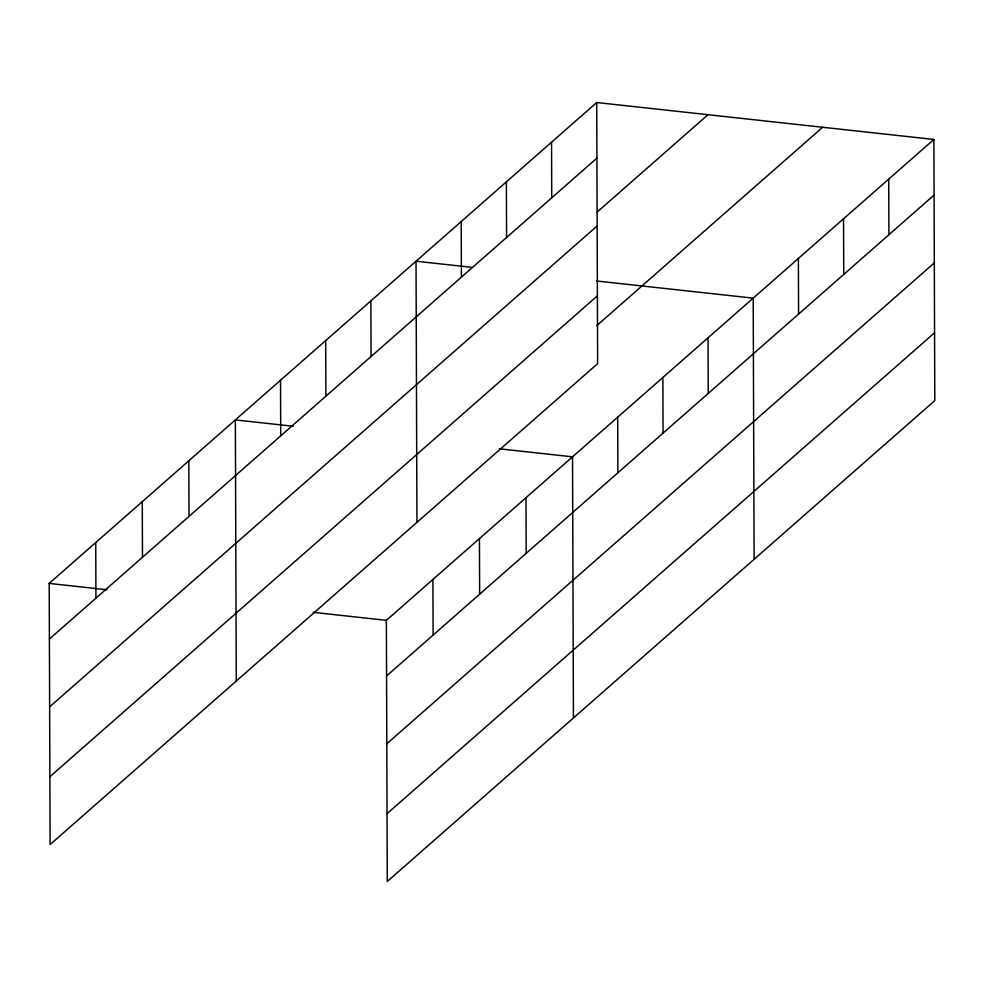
<?xml version="1.0" encoding="UTF-8"?>
<svg xmlns="http://www.w3.org/2000/svg" width="984" height="984" viewBox="0 0 984 984"><rect width="100%" height="100%" fill="white"/><g stroke="black" fill="none" stroke-linecap="round" stroke-linejoin="round"><path stroke-width="1.48" d="M596.722 102.52L597.632 363.662L50.11 844.555L49.2 583.414L596.722 102.52L933.89 139.445L934.8 400.586L387.278 881.479L386.368 620.338L933.89 139.445M49.397 639.034L596.907 158.141M597.313 211.904L707.988 114.71M49.63 706.856L597.153 225.963M49.876 776.733L597.399 295.84M596.771 325.63L822.624 127.268M386.564 675.959L934.087 195.066M386.798 743.781L934.32 262.888M387.044 813.657L934.566 332.764M472.431 267.39L416.035 261.215L416.945 522.356M596.685 281.006L753.203 298.14L754.113 559.281M293.281 426.257L235.361 419.91L236.271 681.051M499.368 448.827L572.528 456.834L573.438 717.976M49.2 583.414L107.121 589.76M313.207 612.331L386.368 620.338M888.724 179.125L888.909 234.733M843.546 218.792L843.743 274.413M798.381 258.472L798.577 314.08M708.037 337.819L708.234 393.428M662.872 377.487L663.056 433.108M617.694 417.167L617.89 472.775M551.544 142.2L551.741 197.809M525.985 497.719L526.182 553.328M506.379 181.868L506.576 237.488M479.454 538.592L479.638 594.201M461.213 221.548L461.398 277.156M432.911 579.465L433.108 635.074M370.87 300.895L371.066 356.503M325.692 340.562L325.888 396.183M280.526 380.242L280.723 435.851M188.817 460.795L189.014 516.403M142.274 501.668L142.471 557.276M95.743 542.541L95.928 598.161"/></g></svg>
